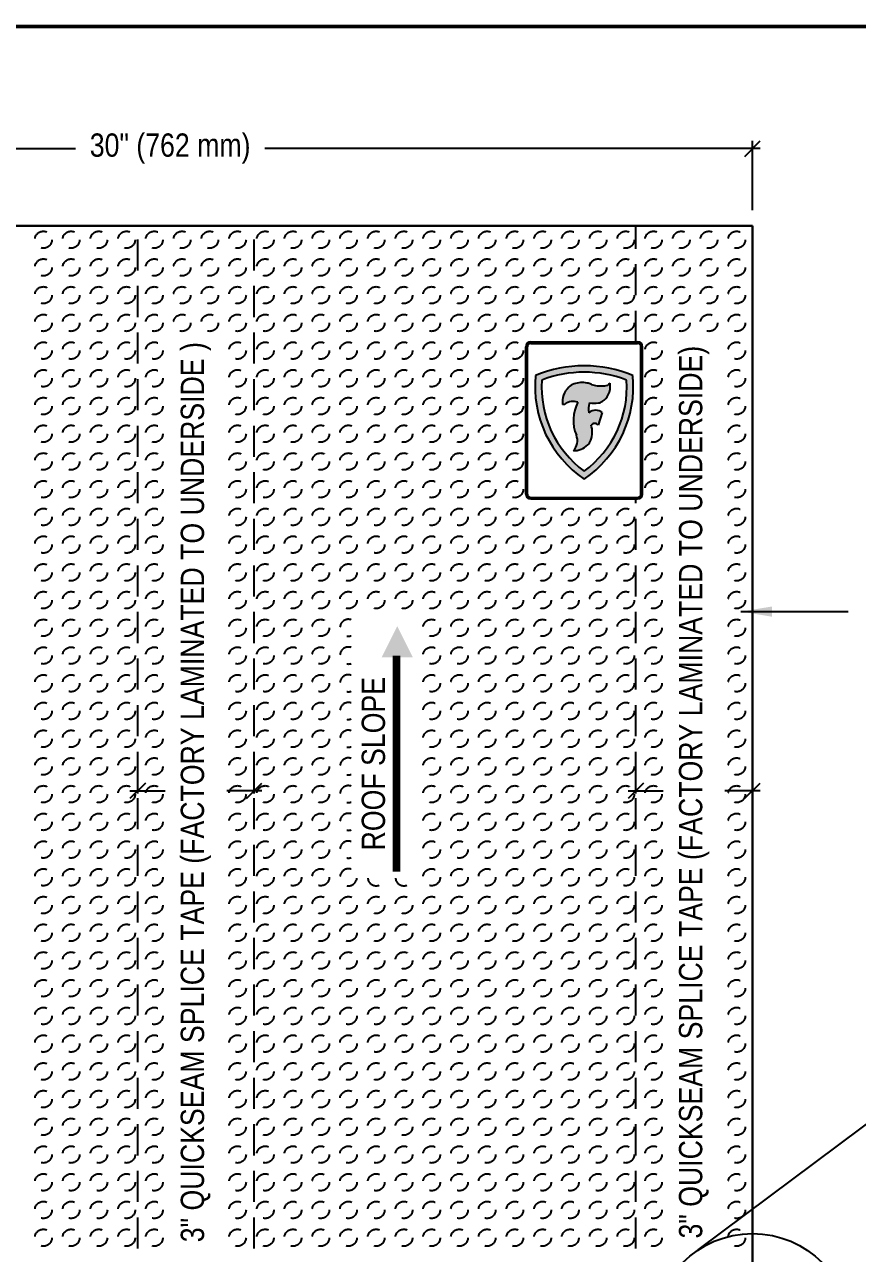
# Model space of a CAD drawing. Header units: inches. Extents: x 233.4 to 253.5, y -152.4 to -135.7.
# Drawn here: x 238.48 to 245.18, y -146.66 to -136.77 of the extents above; entities that cross this region are included whole.
import ezdxf
from ezdxf.enums import TextEntityAlignment as Align

# ---------------------------------------------------------------- set-up
doc = ezdxf.new("R2010")
doc.units = ezdxf.units.IN
doc.header["$MEASUREMENT"] = 0
doc.linetypes.add('HIDDEN', pattern=[0.375, 0.25, -0.125])
doc.linetypes.add('HIDDEN2', pattern=[0.1875, 0.125, -0.0625])
doc.layers.get('0').update_dxf_attribs({"linetype": 'CONTINUOUS'})
doc.layers.get('DEFPOINTS').update_dxf_attribs({"linetype": 'CONTINUOUS'})
for name, color, linetype in [('FSBP-ANNO-LABEL', 7, 'CONTINUOUS'), ('FSBP-MEMBRANE', 7, 'CONTINUOUS'), ('FSBP-TTLB-BORDER', 7, 'CONTINUOUS'), ('FSBP-TTLB-TEXT', 7, 'CONTINUOUS')]:
    doc.layers.add(name, color=color, linetype=linetype)
doc.styles.add('FSBP_ARIAL', font='arial.ttf')
doc.styles.add('FSBP_ARIAL_BOLD', font='')
doc.styles.add('FSBP_ARIAL_NAR', font='ARIALN.TTF')
doc.styles.get('FSBP_ARIAL_BOLD').set_extended_font_data('Arial Black')
doc.dimstyles.new('FSBP-DIM', dxfattribs={"dimtxt": 0.1875, "dimasz": 0.125, "dimexe": 0.0625, "dimexo": 0.125, "dimgap": 0.125, "dimtad": 0, "dimdec": 0, "dimzin": 1, "dimdsep": 46, "dimlunit": 4, "dimtxsty": 'FSBP_ARIAL_NAR', "dimblk": 'OBLIQUE', "dimcen": 0.09375, "dimdle": 0.0625, "dimclrd": 256, "dimclre": 256, "dimclrt": 256, "dimadec": 0, "dimazin": 0, "dimtfac": 1, "dimtdec": 0, "dimtmove": 1, "dimatfit": 3, "dimfxl": 0, "dimtolj": 1, "dimtzin": 0, "dimlwd": -1, "dimlwe": -1, "dimarcsym": 0})
doc.dimstyles.new('FSBP-LEADER', dxfattribs={"dimtxt": 0.1875, "dimasz": 0.25, "dimexe": 0.0625, "dimexo": 0.125, "dimgap": 0.125, "dimtad": 0, "dimtih": 1, "dimtoh": 1, "dimdec": 4, "dimzin": 0, "dimdsep": 46, "dimlunit": 4, "dimtxsty": 'FSBP_ARIAL_NAR', "dimcen": 0.09375, "dimclrd": 256, "dimclre": 256, "dimclrt": 256, "dimadec": 0, "dimazin": 0, "dimtfac": 1, "dimtdec": 4, "dimtofl": 0, "dimtmove": 0, "dimatfit": 3, "dimfxl": 0, "dimtolj": 1, "dimtzin": 0, "dimlwd": -1, "dimlwe": -1, "dimarcsym": 0})

# ---------------------------------------------------------------- blocks, each defined once
blk = doc.blocks.new('TTLB-EPDM_1')
at = {"layer": 'FSBP-TTLB-BORDER', "const_width": 0.03125}
blk.add_lwpolyline([(20, 0), (20, 13), (0, 13), (0, 0)], dxfattribs=at)
at = {"layer": 'FSBP-TTLB-TEXT'}
for tag, height, style, p in [('MAXIMUM_WARRANTY', 0.1875, 'FSBP_ARIAL_BOLD', (18.03987100774941, 0.2240244307510579)), ('ACCPT_SYSTEMS', 0.21875, 'FSBP_ARIAL', (12.49438170418193, -1.125))]:
    blk.add_attdef(tag, text='', height=height, dxfattribs=dict(at, style=style)).set_placement(p, align=Align.MIDDLE_LEFT)
for tag, height, style, p in [('DETAIL_DESCP_LINE_1', 0.21875, 'FSBP_ARIAL_BOLD', (10.33118450231211, -0.3736318192489421)), ('ISSUE_REV_DATE', 0.21875, 'FSBP_ARIAL', (16.84069633627263, -0.7282559425942452)), ('DETAIL_NUMBER', 0.4375, 'FSBP_ARIAL', (18.91941590748775, -0.8931630692489421))]:
    blk.add_attdef(tag, text='', height=height, dxfattribs=dict(at, style=style)).set_placement(p, align=Align.MIDDLE_CENTER)
blk = doc.blocks.new('_OBLIQUE')
at = {"color": 0, "linetype": 'ByBlock'}
blk.add_line((-0.5, -0.5), (0.5, 0.5), dxfattribs=at)
blk = doc.blocks.new('*D4')
at = {"layer": 'DEFPOINTS', "color": 0}
for p in [(244.3351736966683, -137.7685699017262), (234.9601736966683, -138.3904593552716), (244.3351736966683, -138.3904593552716)]:
    blk.add_point(p, dxfattribs=at)
at = {"layer": 'FSBP-ANNO-LABEL'}
for p, q in [((234.9601736966683, -138.2654593552716), (234.9601736966683, -137.7060699017262)), ((244.3351736966683, -138.2654593552716), (244.3351736966683, -137.7060699017262)), ((234.8976736966683, -137.7685699017262), (238.886567796259, -137.7685699017262)), ((244.3976736966683, -137.7685699017262), (240.4087795970776, -137.7685699017262))]:
    blk.add_line(p, q, dxfattribs=at)
at = {"layer": 'FSBP-ANNO-LABEL', "xscale": 0.125, "yscale": 0.125, "zscale": 0.125, "rotation": 180}
blk.add_blockref('_OBLIQUE', (234.9601736966683, -137.7685699017262), dxfattribs=at)
at = {"layer": 'FSBP-ANNO-LABEL', "xscale": 0.125, "yscale": 0.125, "zscale": 0.125}
blk.add_blockref('_OBLIQUE', (244.3351736966683, -137.7685699017262), dxfattribs=at)
at = {"layer": 'FSBP-ANNO-LABEL', "insert": (239.6476736966683, -137.7685699017262), "char_height": 0.1875, "attachment_point": 5, "style": 'FSBP_ARIAL_NAR'}
blk.add_mtext('\\A1;30" (762 mm)', dxfattribs=at)
blk = doc.blocks.new('*D6')
at = {"layer": 'DEFPOINTS', "color": 0}
for p in [(239.386426514754, -142.9401729204899), (239.386426514754, -143.0860416191466), (240.323926514754, -143.0860416191466)]:
    blk.add_point(p, dxfattribs=at)
at = {"layer": 'FSBP-ANNO-LABEL'}
for p, q in [((239.323926514754, -142.9401729204899), (239.6072015829668, -142.9401729204899)), ((239.386426514754, -142.9610416191466), (239.386426514754, -142.8776729204899)), ((240.386426514754, -142.9401729204899), (240.1031514465411, -142.9401729204899)), ((240.323926514754, -142.9610416191466), (240.323926514754, -142.8776729204899))]:
    blk.add_line(p, q, dxfattribs=at)
at = {"layer": 'FSBP-ANNO-LABEL', "xscale": 0.125, "yscale": 0.125, "zscale": 0.125, "rotation": 180}
blk.add_blockref('_OBLIQUE', (239.386426514754, -142.9401729204899), dxfattribs=at)
at = {"layer": 'FSBP-ANNO-LABEL', "xscale": 0.125, "yscale": 0.125, "zscale": 0.125}
blk.add_blockref('_OBLIQUE', (240.323926514754, -142.9401729204899), dxfattribs=at)
at = {"layer": 'FSBP-ANNO-LABEL', "insert": (239.855176514754, -139.3267691005717), "char_height": 0.1875, "attachment_point": 6, "rotation": 90, "style": 'FSBP_ARIAL_NAR'}
blk.add_mtext('\\A1;3" QUICKSEAM SPLICE TAPE (FACTORY LAMINATED TO UNDERSIDE )', dxfattribs=at)
blk = doc.blocks.new('*D7')
at = {"layer": 'DEFPOINTS', "color": 0}
for p in [(243.3964359372361, -142.9401729204899), (243.3964359372361, -143.0860416191466), (244.3339359372361, -143.0860416191466)]:
    blk.add_point(p, dxfattribs=at)
at = {"layer": 'FSBP-ANNO-LABEL'}
for p, q in [((243.3339359372361, -142.9401729204899), (243.6172110054489, -142.9401729204899)), ((243.3964359372361, -142.9610416191466), (243.3964359372361, -142.8776729204899)), ((244.3964359372361, -142.9401729204899), (244.1131608690233, -142.9401729204899)), ((244.3339359372361, -142.9610416191466), (244.3339359372361, -142.8776729204899))]:
    blk.add_line(p, q, dxfattribs=at)
at = {"layer": 'FSBP-ANNO-LABEL', "xscale": 0.125, "yscale": 0.125, "zscale": 0.125, "rotation": 180}
blk.add_blockref('_OBLIQUE', (243.3964359372361, -142.9401729204899), dxfattribs=at)
at = {"layer": 'FSBP-ANNO-LABEL', "xscale": 0.125, "yscale": 0.125, "zscale": 0.125}
blk.add_blockref('_OBLIQUE', (244.3339359372361, -142.9401729204899), dxfattribs=at)
at = {"layer": 'FSBP-ANNO-LABEL', "insert": (243.8651859372361, -139.356633527584), "char_height": 0.1875, "attachment_point": 6, "rotation": 90, "style": 'FSBP_ARIAL_NAR'}
blk.add_mtext('\\A1;3" QUICKSEAM SPLICE TAPE (FACTORY LAMINATED TO UNDERSIDE)', dxfattribs=at)

msp = doc.modelspace()

# ---------------------------------------------------------------- hatches: boundary and pattern name
at = {"layer": 'FSBP-MEMBRANE', "ltscale": 1.75}
h = msp.add_hatch(color=253, dxfattribs=at)
edge = h.paths.add_edge_path()
edge.add_arc((243.4866799846853, -139.6832836610807), 0.9020882185787291, 174.4744511597939, 235.84186700593898, ccw=False)
edge.add_arc((242.980176514754, -140.5316202897546), 1.013797059288849, 67.29003489807451, 112.7099651019256, ccw=False)
edge.add_arc((242.4765194237684, -139.684620527347), 0.8993852236737189, -55.94409724207128, 5.627779076334605, ccw=False)
edge = h.paths.add_edge_path(flags=16)
edge.add_arc((243.4776626278755, -139.6880590524183), 0.8405252012728601, 176.2286522241666, 233.70980095704988, ccw=False)
edge.add_arc((242.9801765147539, -140.5131831615059), 0.9442199877144828, 68.8152440365447, 111.1847559634553, ccw=False)
edge.add_arc((242.4864674762834, -139.6898178620982), 0.8368743895614892, -53.84696447516802, 3.908511293950994, ccw=False)
at = {"layer": 'FSBP-MEMBRANE'}
h = msp.add_hatch(color=253, dxfattribs=at)
edge = h.paths.add_edge_path()
edge.add_arc((242.9683149316505, -139.8075426402568), 0.1627759867629877, 133.889102974336, 187.6182541549711, ccw=False)
edge.add_arc((242.9374789414928, -139.7754871053996), 0.1182966027296192, 108.92530769187621, 133.8891029743416, ccw=False)
edge.add_arc((242.9648607847735, -139.8553478015426), 0.2027211023130449, 79.04953429542189, 108.9253076918711, ccw=False)
edge.add_arc((242.9695798025758, -139.8309580023535), 0.1778789721003505, 67.3355316390726, 79.04953429542093, ccw=False)
edge.add_arc((243.0973490194239, -139.5249830137227), 0.153701585896694, 247.3355316390796, 265.0887852802545)
edge.add_arc((243.1208469608727, -139.2515203385355), 0.4281719631195218, 265.0887852802458, 273.4243792424702)
edge.add_arc((243.142849005027, -139.6192141062232), 0.05982050493955275, 273.4243792424731, 319.6654774529368)
edge.add_arc((243.0352004143011, -139.6827063459486), 0.1552379447597813, -26.015130461145873, 9.182741179230902, ccw=False)
edge.add_arc((243.055215756826, -139.692475024541), 0.1329659664499312, 302.27481112493354, 333.98486953886004, ccw=False)
edge.add_arc((243.0844186713305, -139.7387144618205), 0.07827688366842751, 278.1423139509552, 302.2748111249176, ccw=False)
edge.add_arc((243.0559934091663, -139.5400400928786), 0.2789744182910422, 263.17958459821085, 278.1423139509668, ccw=False)
edge.add_arc((243.1864840038274, -139.8673680007372), 0.1711861639385796, 162.902771705425, 189.3595284639228)
edge.add_arc((243.0721584570697, -139.9598932515322), 0.08463663586136093, 50.33451234752289, 130.1577333084729, ccw=False)
edge.add_line((243.126182381504, -139.89474130821), (243.0936773636706, -139.9946520972222))
edge.add_arc((243.0647793032537, -140.0202727364987), 0.03862013791775549, 41.55977340376138, 138.4402265962386)
edge.add_arc((242.870459171213, -140.0532124791265), 0.1754815662944112, -20.835464436477082, 19.494261180964486, ccw=False)
edge.add_arc((242.9338777340832, -140.077347860374), 0.1076256104431857, 314.0564847939647, 339.16453556353684, ccw=False)
edge.add_arc((242.8933260001755, -140.0354380729843), 0.165942618270848, 270.00037606838015, 314.0564847939562, ccw=False)
edge.add_arc((242.8092960142479, -140.1206448717246), 0.1165310865798007, 316.1457342286795, 382.226933537268)
edge.add_arc((243.2085958834627, -139.9574746091521), 0.3148213448993472, 152.4136806436019, 202.2269335372709, ccw=False)
edge.add_arc((242.890314494786, -139.9052660217586), 0.1014785210427914, 67.24515631120036, 130.3102851045875)
edge.add_line((242.8246653325969, -139.8278833509795), (242.8069757109475, -139.8291222076671))

# ---------------------------------------------------------------- linework, layer by layer
at = {"layer": 'FSBP-ANNO-LABEL', "const_width": 0.06}
msp.add_lwpolyline([(241.4699351196028, -143.5910191436037), (241.4699351196028, -141.8515354673354)], dxfattribs=at)
at = {"layer": 'FSBP-ANNO-LABEL'}
msp.add_solid([(241.6008868963137, -141.864190385147), (241.3508868963137, -141.864190385147), (241.4758868963137, -141.614190385147)], dxfattribs=at)
at = {"layer": 'FSBP-MEMBRANE'}
for p, q in [((244.3356118420167, -138.3904593552715), (234.9606118420167, -138.3904593552715)), ((244.3356118420167, -147.7654593552715), (244.3356118420167, -138.3904593552715)), ((243.8980468932822, -146.6363230494892), (248.4157191636768, -143.2600446224615))]:
    msp.add_line(p, q, dxfattribs=at)
at = {"layer": 'FSBP-MEMBRANE', "color": 7}
for p, q in [((234.9606118420167, -138.3904593552715), (244.3356118420167, -138.3904593552715)), ((244.3356118420167, -138.3904593552715), (244.3356118420167, -147.7654593552715))]:
    msp.add_line(p, q, dxfattribs=at)
at = {"layer": 'FSBP-MEMBRANE', "linetype": 'HIDDEN'}
for p, q in [((239.386426514754, -147.7497478876428), (239.386426514754, -138.3904593552716)), ((240.323926514754, -147.7497478876428), (240.323926514754, -138.3904593552716)), ((243.3964359372361, -139.3251417517438), (243.3964359372361, -138.3904593552716)), ((243.3964359372361, -147.7497478876428), (243.3964359372361, -140.5893156109865))]:
    msp.add_line(p, q, dxfattribs=at)
at = {"layer": 'FSBP-MEMBRANE', "color": 253}
for p, q in [((242.511219592138, -140.5502531109865), (242.511219592138, -139.3642042517438)), ((242.515125842138, -140.5502531109865), (242.515125842138, -139.3642042517438)), ((242.519032092138, -140.5502531109865), (242.519032092138, -139.3642042517438)), ((242.522938342138, -140.5502531109865), (242.522938342138, -139.3642042517438)), ((242.550282092138, -139.3251417517438), (243.4100709373698, -139.3251417517438)), ((242.550282092138, -139.3290480017438), (243.4100709373698, -139.3290480017438)), ((242.550282092138, -139.3329542517438), (243.4100709373698, -139.3329542517438)), ((242.550282092138, -139.3368605017438), (243.4100709373698, -139.3368605017438)), ((243.4374146873698, -140.5502531109865), (243.4374146873698, -139.3642042517438)), ((243.4413209373698, -140.5502531109865), (243.4413209373698, -139.3642042517438)), ((243.4452271873698, -140.5502531109865), (243.4452271873698, -139.3642042517438)), ((243.4491334373698, -140.5502531109865), (243.4491334373698, -139.3642042517438)), ((242.8246653325969, -139.8278833509795), (242.8069757109475, -139.8291222076671)), ((243.126182381504, -139.89474130821), (243.0936773636705, -139.9946520972222)), ((242.9801765147539, -140.3655471934406), (242.9801765147539, -140.3655471934406)), ((242.9801765147539, -140.4297536129515), (242.9801765147539, -140.4297536129515)), ((242.550282092138, -140.5775968609865), (243.4100709373698, -140.5775968609865)), ((242.550282092138, -140.5815031109865), (243.4100709373698, -140.5815031109865)), ((242.550282092138, -140.5854093609865), (243.4100709373698, -140.5854093609865)), ((242.550282092138, -140.5893156109865), (243.4100709373698, -140.5893156109865))]:
    msp.add_line(p, q, dxfattribs=at)
at = {"layer": 'FSBP-MEMBRANE', "color": 253, "linetype": 'HIDDEN2'}
for centre in [(238.6274979433253, -138.5020664981286), (238.8507122290396, -138.5020664981286), (239.073926514754, -138.5020664981286), (239.2971408004682, -138.5020664981286), (239.5203550861825, -138.5020664981286), (239.7435693718967, -138.5020664981286), (239.9667836576111, -138.5020664981286), (240.1899979433253, -138.5020664981286), (240.4132122290396, -138.5020664981286), (240.6364265147539, -138.5020664981286), (240.8596408004682, -138.5020664981286), (241.0828550861825, -138.5020664981286), (241.3060693718967, -138.5020664981286), (241.5292836576111, -138.5020664981286), (241.7524979433253, -138.5020664981286), (241.9757122290396, -138.5020664981286), (242.1989265147539, -138.5020664981286), (242.4221408004682, -138.5020664981286), (242.6453550861825, -138.5020664981286), (242.8685693718967, -138.5020664981286), (243.0917836576111, -138.5020664981286), (243.3149979433253, -138.5020664981286), (243.5382122290396, -138.5020664981286), (243.7614265147539, -138.5020664981286), (243.9846408004682, -138.5020664981286), (244.2078550861825, -138.5020664981286), (238.6274979433253, -138.7252807838429), (238.8507122290396, -138.7252807838429), (239.073926514754, -138.7252807838429), (239.2971408004682, -138.7252807838429), (239.5203550861825, -138.7252807838429), (239.7435693718967, -138.7252807838429), (239.9667836576111, -138.7252807838429), (240.1899979433253, -138.7252807838429), (240.4132122290396, -138.7252807838429), (240.6364265147539, -138.7252807838429), (240.8596408004682, -138.7252807838429), (241.0828550861825, -138.7252807838429), (241.3060693718967, -138.7252807838429), (241.5292836576111, -138.7252807838429), (241.7524979433253, -138.7252807838429), (241.9757122290396, -138.7252807838429), (242.1989265147539, -138.7252807838429), (242.4221408004682, -138.7252807838429), (242.6453550861825, -138.7252807838429), (242.8685693718967, -138.7252807838429), (243.0917836576111, -138.7252807838429), (243.3149979433253, -138.7252807838429), (243.5382122290396, -138.7252807838429), (243.7614265147539, -138.7252807838429), (243.9846408004682, -138.7252807838429), (244.2078550861825, -138.7252807838429), (238.6274979433253, -138.9484950695571), (238.8507122290396, -138.9484950695571), (239.073926514754, -138.9484950695571), (239.2971408004682, -138.9484950695571), (239.5203550861825, -138.9484950695571), (239.7435693718967, -138.9484950695571), (239.9667836576111, -138.9484950695571), (240.1899979433253, -138.9484950695571), (240.4132122290396, -138.9484950695571), (240.6364265147539, -138.9484950695571), (240.8596408004682, -138.9484950695571), (241.0828550861825, -138.9484950695571), (241.3060693718967, -138.9484950695571), (241.5292836576111, -138.9484950695571), (241.7524979433253, -138.9484950695571), (241.9757122290396, -138.9484950695571), (242.1989265147539, -138.9484950695571), (242.4221408004682, -138.9484950695571), (242.6453550861825, -138.9484950695571), (242.8685693718967, -138.9484950695571), (243.0917836576111, -138.9484950695571), (243.3149979433253, -138.9484950695571), (243.5382122290396, -138.9484950695571), (243.7614265147539, -138.9484950695571), (243.9846408004682, -138.9484950695571), (244.2078550861825, -138.9484950695571), (238.6274979433253, -139.1717093552714), (238.8507122290396, -139.1717093552714), (239.073926514754, -139.1717093552714), (239.2971408004682, -139.1717093552714), (239.5203550861825, -139.1717093552714), (239.7435693718967, -139.1717093552714), (239.9667836576111, -139.1717093552714), (240.1899979433253, -139.1717093552714), (240.4132122290396, -139.1717093552714), (240.6364265147539, -139.1717093552714), (240.8596408004682, -139.1717093552714), (241.0828550861825, -139.1717093552714), (241.3060693718967, -139.1717093552714), (241.5292836576111, -139.1717093552714), (241.7524979433253, -139.1717093552714), (241.9757122290396, -139.1717093552714), (242.1989265147539, -139.1717093552714), (242.4221408004682, -139.1717093552714), (242.6453550861825, -139.1717093552714), (242.8685693718967, -139.1717093552714), (243.0917836576111, -139.1717093552714), (243.3149979433253, -139.1717093552714), (243.5382122290396, -139.1717093552714), (243.7614265147539, -139.1717093552714), (243.9846408004682, -139.1717093552714), (244.2078550861825, -139.1717093552714), (238.6274979433253, -139.3949236409857), (238.8507122290396, -139.3949236409857), (239.073926514754, -139.3949236409857), (239.2971408004682, -139.3949236409857), (239.5203550861825, -139.3949236409857), (240.1899979433253, -139.3949236409857), (240.4132122290396, -139.3949236409857), (240.6364265147539, -139.3949236409857), (240.8596408004682, -139.3949236409857), (241.0828550861825, -139.3949236409857), (241.3060693718967, -139.3949236409857), (241.5292836576111, -139.3949236409857), (241.7524979433253, -139.3949236409857), (241.9757122290396, -139.3949236409857), (242.1989265147539, -139.3949236409857), (242.4221408004682, -139.3949236409857), (243.5382122290396, -139.3949236409857), (244.2078550861825, -139.3949236409857), (238.6274979433253, -139.6181379267), (238.8507122290396, -139.6181379267), (239.073926514754, -139.6181379267), (239.2971408004682, -139.6181379267), (239.5203550861825, -139.6181379267), (240.1899979433253, -139.6181379267), (240.4132122290396, -139.6181379267), (240.6364265147539, -139.6181379267), (240.8596408004682, -139.6181379267), (241.0828550861825, -139.6181379267), (241.3060693718967, -139.6181379267), (241.5292836576111, -139.6181379267), (241.7524979433253, -139.6181379267), (241.9757122290396, -139.6181379267), (242.1989265147539, -139.6181379267), (242.4221408004682, -139.6181379267), (243.5382122290396, -139.6181379267), (244.2078550861825, -139.6181379267), (238.6274979433253, -139.8413522124143), (238.8507122290396, -139.8413522124143), (239.073926514754, -139.8413522124143), (239.2971408004682, -139.8413522124143), (239.5203550861825, -139.8413522124143), (240.1899979433253, -139.8413522124143), (240.4132122290396, -139.8413522124143), (240.6364265147539, -139.8413522124143), (240.8596408004682, -139.8413522124143), (241.0828550861825, -139.8413522124143), (241.3060693718967, -139.8413522124143), (241.5292836576111, -139.8413522124143), (241.7524979433253, -139.8413522124143), (241.9757122290396, -139.8413522124143), (242.1989265147539, -139.8413522124143), (242.4221408004682, -139.8413522124143), (243.5382122290396, -139.8413522124143), (244.2078550861825, -139.8413522124143), (238.6274979433253, -140.0645664981286), (238.8507122290396, -140.0645664981286), (239.073926514754, -140.0645664981286), (239.2971408004682, -140.0645664981286), (239.5203550861825, -140.0645664981286), (240.1899979433253, -140.0645664981286), (240.4132122290396, -140.0645664981286), (240.6364265147539, -140.0645664981286), (240.8596408004682, -140.0645664981286), (241.0828550861825, -140.0645664981286), (241.3060693718967, -140.0645664981286), (241.5292836576111, -140.0645664981286), (241.7524979433253, -140.0645664981286), (241.9757122290396, -140.0645664981286), (242.1989265147539, -140.0645664981286), (242.4221408004682, -140.0645664981286), (243.5382122290396, -140.0645664981286), (244.2078550861825, -140.0645664981286), (238.6274979433253, -140.2877807838429), (238.8507122290396, -140.2877807838429), (239.073926514754, -140.2877807838429), (239.2971408004682, -140.2877807838429), (239.5203550861825, -140.2877807838429), (240.1899979433253, -140.2877807838429), (240.4132122290396, -140.2877807838429), (240.6364265147539, -140.2877807838429), (240.8596408004682, -140.2877807838429), (241.0828550861825, -140.2877807838429), (241.3060693718967, -140.2877807838429), (241.5292836576111, -140.2877807838429), (241.7524979433253, -140.2877807838429), (241.9757122290396, -140.2877807838429), (242.1989265147539, -140.2877807838429), (242.4221408004682, -140.2877807838429), (243.5382122290396, -140.2877807838429), (244.2078550861825, -140.2877807838429), (238.6274979433253, -140.5109950695572), (238.8507122290396, -140.5109950695572), (239.073926514754, -140.5109950695572), (239.2971408004682, -140.5109950695572), (239.5203550861825, -140.5109950695572), (240.1899979433253, -140.5109950695572), (240.4132122290396, -140.5109950695572), (240.6364265147539, -140.5109950695572), (240.8596408004682, -140.5109950695572), (241.0828550861825, -140.5109950695572), (241.3060693718967, -140.5109950695572), (241.5292836576111, -140.5109950695572), (241.7524979433253, -140.5109950695572), (241.9757122290396, -140.5109950695572), (242.1989265147539, -140.5109950695572), (242.4221408004682, -140.5109950695572), (243.5382122290396, -140.5109950695572), (244.2078550861825, -140.5109950695572), (238.6274979433253, -140.7342093552715), (238.8507122290396, -140.7342093552715), (239.073926514754, -140.7342093552715), (239.2971408004682, -140.7342093552715), (239.5203550861825, -140.7342093552715), (240.1899979433253, -140.7342093552715), (240.4132122290396, -140.7342093552715), (240.6364265147539, -140.7342093552715), (240.8596408004682, -140.7342093552715), (241.0828550861825, -140.7342093552715), (241.3060693718967, -140.7342093552715), (241.5292836576111, -140.7342093552715), (241.7524979433253, -140.7342093552715), (241.9757122290396, -140.7342093552715), (242.1989265147539, -140.7342093552715), (242.4221408004682, -140.7342093552715), (242.6453550861825, -140.7342093552715), (242.8685693718967, -140.7342093552715), (243.0917836576111, -140.7342093552715), (243.3149979433253, -140.7342093552715), (243.5382122290396, -140.7342093552715), (244.2078550861825, -140.7342093552715), (238.6274979433253, -140.9574236409858), (238.8507122290396, -140.9574236409858), (239.073926514754, -140.9574236409858), (239.2971408004682, -140.9574236409858), (239.5203550861825, -140.9574236409858), (240.1899979433253, -140.9574236409858), (240.4132122290396, -140.9574236409858), (240.6364265147539, -140.9574236409858), (240.8596408004682, -140.9574236409858), (241.0828550861825, -140.9574236409858), (241.3060693718967, -140.9574236409858), (241.5292836576111, -140.9574236409858), (241.7524979433253, -140.9574236409858), (241.9757122290396, -140.9574236409858), (242.1989265147539, -140.9574236409858), (242.4221408004682, -140.9574236409858), (242.6453550861825, -140.9574236409858), (242.8685693718967, -140.9574236409858), (243.0917836576111, -140.9574236409858), (243.3149979433253, -140.9574236409858), (243.5382122290396, -140.9574236409858), (244.2078550861825, -140.9574236409858), (238.6274979433253, -141.1806379267), (238.8507122290396, -141.1806379267), (239.073926514754, -141.1806379267), (239.2971408004682, -141.1806379267), (239.5203550861825, -141.1806379267), (240.1899979433253, -141.1806379267), (240.4132122290396, -141.1806379267), (240.6364265147539, -141.1806379267), (240.8596408004682, -141.1806379267), (241.0828550861825, -141.1806379267), (241.3060693718967, -141.1806379267), (241.5292836576111, -141.1806379267), (241.7524979433253, -141.1806379267), (241.9757122290396, -141.1806379267), (242.1989265147539, -141.1806379267), (242.4221408004682, -141.1806379267), (242.6453550861825, -141.1806379267), (242.8685693718967, -141.1806379267), (243.0917836576111, -141.1806379267), (243.3149979433253, -141.1806379267), (243.5382122290396, -141.1806379267), (244.2078550861825, -141.1806379267), (238.6274979433253, -141.4038522124143), (238.8507122290396, -141.4038522124143), (239.073926514754, -141.4038522124143), (239.2971408004682, -141.4038522124143), (239.5203550861825, -141.4038522124143), (240.1899979433253, -141.4038522124143), (240.4132122290396, -141.4038522124143), (240.6364265147539, -141.4038522124143), (240.8596408004682, -141.4038522124143), (241.0828550861825, -141.4038522124143), (241.3060693718967, -141.4038522124143), (241.5292836576111, -141.4038522124143), (241.7524979433253, -141.4038522124143), (241.9757122290396, -141.4038522124143), (242.1989265147539, -141.4038522124143), (242.4221408004682, -141.4038522124143), (242.6453550861825, -141.4038522124143), (242.8685693718967, -141.4038522124143), (243.0917836576111, -141.4038522124143), (243.3149979433253, -141.4038522124143), (243.5382122290396, -141.4038522124143), (244.2078550861825, -141.4038522124143), (238.6274979433253, -141.6270664981286), (238.8507122290396, -141.6270664981286), (239.073926514754, -141.6270664981286), (239.2971408004682, -141.6270664981286), (239.5203550861825, -141.6270664981286), (240.1899979433253, -141.6270664981286), (240.4132122290396, -141.6270664981286), (240.6364265147539, -141.6270664981286), (240.8596408004682, -141.6270664981286), (241.7524979433253, -141.6270664981286), (241.9757122290396, -141.6270664981286), (242.1989265147539, -141.6270664981286), (242.4221408004682, -141.6270664981286), (242.6453550861825, -141.6270664981286), (242.8685693718967, -141.6270664981286), (243.0917836576111, -141.6270664981286), (243.3149979433253, -141.6270664981286), (243.5382122290396, -141.6270664981286), (244.2078550861825, -141.6270664981286), (238.6274979433253, -141.8502807838429), (238.8507122290396, -141.8502807838429), (239.073926514754, -141.8502807838429), (239.2971408004682, -141.8502807838429), (239.5203550861825, -141.8502807838429), (240.1899979433253, -141.8502807838429), (240.4132122290396, -141.8502807838429), (240.6364265147539, -141.8502807838429), (240.8596408004682, -141.8502807838429), (241.7524979433253, -141.8502807838429), (241.9757122290396, -141.8502807838429), (242.1989265147539, -141.8502807838429), (242.4221408004682, -141.8502807838429), (242.6453550861825, -141.8502807838429), (242.8685693718967, -141.8502807838429), (243.0917836576111, -141.8502807838429), (243.3149979433253, -141.8502807838429), (243.5382122290396, -141.8502807838429), (244.2078550861825, -141.8502807838429), (238.6274979433253, -142.0734950695572), (238.8507122290396, -142.0734950695572), (239.073926514754, -142.0734950695572), (239.2971408004682, -142.0734950695572), (239.5203550861825, -142.0734950695572), (240.1899979433253, -142.0734950695572), (240.4132122290396, -142.0734950695572), (240.6364265147539, -142.0734950695572), (240.8596408004682, -142.0734950695572), (241.7524979433253, -142.0734950695572), (241.9757122290396, -142.0734950695572), (242.1989265147539, -142.0734950695572), (242.4221408004682, -142.0734950695572), (242.6453550861825, -142.0734950695572), (242.8685693718967, -142.0734950695572), (243.0917836576111, -142.0734950695572), (243.3149979433253, -142.0734950695572), (243.5382122290396, -142.0734950695572), (244.2078550861825, -142.0734950695572), (238.6274979433253, -142.2967093552715), (238.8507122290396, -142.2967093552715), (239.073926514754, -142.2967093552715), (239.2971408004682, -142.2967093552715), (239.5203550861825, -142.2967093552715), (240.1899979433253, -142.2967093552715), (240.4132122290396, -142.2967093552715), (240.6364265147539, -142.2967093552715), (240.8596408004682, -142.2967093552715), (241.7524979433253, -142.2967093552715), (241.9757122290396, -142.2967093552715), (242.1989265147539, -142.2967093552715), (242.4221408004682, -142.2967093552715), (242.6453550861825, -142.2967093552715), (242.8685693718967, -142.2967093552715), (243.0917836576111, -142.2967093552715), (243.3149979433253, -142.2967093552715), (243.5382122290396, -142.2967093552715), (244.2078550861825, -142.2967093552715), (238.6274979433253, -142.5199236409858), (238.8507122290396, -142.5199236409858), (239.073926514754, -142.5199236409858), (239.2971408004682, -142.5199236409858), (239.5203550861825, -142.5199236409858), (240.1899979433253, -142.5199236409858), (240.4132122290396, -142.5199236409858), (240.6364265147539, -142.5199236409858), (240.8596408004682, -142.5199236409858), (241.7524979433253, -142.5199236409858), (241.9757122290396, -142.5199236409858), (242.1989265147539, -142.5199236409858), (242.4221408004682, -142.5199236409858), (242.6453550861825, -142.5199236409858), (242.8685693718967, -142.5199236409858), (243.0917836576111, -142.5199236409858), (243.3149979433253, -142.5199236409858), (243.5382122290396, -142.5199236409858), (244.2078550861825, -142.5199236409858), (238.6274979433253, -142.7431379267001), (238.8507122290396, -142.7431379267001), (239.073926514754, -142.7431379267001), (239.2971408004682, -142.7431379267001), (239.5203550861825, -142.7431379267001), (240.1899979433253, -142.7431379267001), (240.4132122290396, -142.7431379267001), (240.6364265147539, -142.7431379267001), (240.8596408004682, -142.7431379267001), (241.7524979433253, -142.7431379267001), (241.9757122290396, -142.7431379267001), (242.1989265147539, -142.7431379267001), (242.4221408004682, -142.7431379267001), (242.6453550861825, -142.7431379267001), (242.8685693718967, -142.7431379267001), (243.0917836576111, -142.7431379267001), (243.3149979433253, -142.7431379267001), (243.5382122290396, -142.7431379267001), (244.2078550861825, -142.7431379267001), (238.6274979433253, -142.9663522124143), (238.8507122290396, -142.9663522124143), (239.073926514754, -142.9663522124143), (239.2971408004682, -142.9663522124143), (239.5203550861825, -142.9663522124143), (240.1899979433253, -142.9663522124143), (240.4132122290396, -142.9663522124143), (240.6364265147539, -142.9663522124143), (240.8596408004682, -142.9663522124143), (241.7524979433253, -142.9663522124143), (241.9757122290396, -142.9663522124143), (242.1989265147539, -142.9663522124143), (242.4221408004682, -142.9663522124143), (242.6453550861825, -142.9663522124143), (242.8685693718967, -142.9663522124143), (243.0917836576111, -142.9663522124143), (243.3149979433253, -142.9663522124143), (243.5382122290396, -142.9663522124143), (244.2078550861825, -142.9663522124143), (238.6274979433253, -143.1895664981286), (238.8507122290396, -143.1895664981286), (239.073926514754, -143.1895664981286), (239.2971408004682, -143.1895664981286), (239.5203550861825, -143.1895664981286), (240.1899979433253, -143.1895664981286), (240.4132122290396, -143.1895664981286), (240.6364265147539, -143.1895664981286), (240.8596408004682, -143.1895664981286), (241.7524979433253, -143.1895664981286), (241.9757122290396, -143.1895664981286), (242.1989265147539, -143.1895664981286), (242.4221408004682, -143.1895664981286), (242.6453550861825, -143.1895664981286), (242.8685693718967, -143.1895664981286), (243.0917836576111, -143.1895664981286), (243.3149979433253, -143.1895664981286), (243.5382122290396, -143.1895664981286), (244.2078550861825, -143.1895664981286), (238.6274979433253, -143.4127807838429), (238.8507122290396, -143.4127807838429), (239.073926514754, -143.4127807838429), (239.2971408004682, -143.4127807838429), (239.5203550861825, -143.4127807838429), (240.1899979433253, -143.4127807838429), (240.4132122290396, -143.4127807838429), (240.6364265147539, -143.4127807838429), (240.8596408004682, -143.4127807838429), (241.7524979433253, -143.4127807838429), (241.9757122290396, -143.4127807838429), (242.1989265147539, -143.4127807838429), (242.4221408004682, -143.4127807838429), (242.6453550861825, -143.4127807838429), (242.8685693718967, -143.4127807838429), (243.0917836576111, -143.4127807838429), (243.3149979433253, -143.4127807838429), (243.5382122290396, -143.4127807838429), (244.2078550861825, -143.4127807838429), (238.6274979433253, -143.6359950695572), (238.8507122290396, -143.6359950695572), (239.073926514754, -143.6359950695572), (239.2971408004682, -143.6359950695572), (239.5203550861825, -143.6359950695572), (240.1899979433253, -143.6359950695572), (240.4132122290396, -143.6359950695572), (240.6364265147539, -143.6359950695572), (240.8596408004682, -143.6359950695572), (241.7524979433253, -143.6359950695572), (241.9757122290396, -143.6359950695572), (242.1989265147539, -143.6359950695572), (242.4221408004682, -143.6359950695572), (242.6453550861825, -143.6359950695572), (242.8685693718967, -143.6359950695572), (243.0917836576111, -143.6359950695572), (243.3149979433253, -143.6359950695572), (243.5382122290396, -143.6359950695572), (244.2078550861825, -143.6359950695572), (238.6274979433253, -143.8592093552715), (238.8507122290396, -143.8592093552715), (239.073926514754, -143.8592093552715), (239.2971408004682, -143.8592093552715), (239.5203550861825, -143.8592093552715), (240.1899979433253, -143.8592093552715), (240.4132122290396, -143.8592093552715), (240.6364265147539, -143.8592093552715), (240.8596408004682, -143.8592093552715), (241.0828550861825, -143.8592093552715), (241.3060693718967, -143.8592093552715), (241.5292836576111, -143.8592093552715), (241.7524979433253, -143.8592093552715), (241.9757122290396, -143.8592093552715), (242.1989265147539, -143.8592093552715), (242.4221408004682, -143.8592093552715), (242.6453550861825, -143.8592093552715), (242.8685693718967, -143.8592093552715), (243.0917836576111, -143.8592093552715), (243.3149979433253, -143.8592093552715), (243.5382122290396, -143.8592093552715), (244.2078550861825, -143.8592093552715), (238.6274979433253, -144.0824236409858), (238.8507122290396, -144.0824236409858), (239.073926514754, -144.0824236409858), (239.2971408004682, -144.0824236409858), (239.5203550861825, -144.0824236409858), (240.1899979433253, -144.0824236409858), (240.4132122290396, -144.0824236409858), (240.6364265147539, -144.0824236409858), (240.8596408004682, -144.0824236409858), (241.0828550861825, -144.0824236409858), (241.3060693718967, -144.0824236409858), (241.5292836576111, -144.0824236409858), (241.7524979433253, -144.0824236409858), (241.9757122290396, -144.0824236409858), (242.1989265147539, -144.0824236409858), (242.4221408004682, -144.0824236409858), (242.6453550861825, -144.0824236409858), (242.8685693718967, -144.0824236409858), (243.0917836576111, -144.0824236409858), (243.3149979433253, -144.0824236409858), (243.5382122290396, -144.0824236409858), (244.2078550861825, -144.0824236409858), (238.6274979433253, -144.3056379267001), (238.8507122290396, -144.3056379267001), (239.073926514754, -144.3056379267001), (239.2971408004682, -144.3056379267001), (239.5203550861825, -144.3056379267001), (240.1899979433253, -144.3056379267001), (240.4132122290396, -144.3056379267001), (240.6364265147539, -144.3056379267001), (240.8596408004682, -144.3056379267001), (241.0828550861825, -144.3056379267001), (241.3060693718967, -144.3056379267001), (241.5292836576111, -144.3056379267001), (241.7524979433253, -144.3056379267001), (241.9757122290396, -144.3056379267001), (242.1989265147539, -144.3056379267001), (242.4221408004682, -144.3056379267001), (242.6453550861825, -144.3056379267001), (242.8685693718967, -144.3056379267001), (243.0917836576111, -144.3056379267001), (243.3149979433253, -144.3056379267001), (243.5382122290396, -144.3056379267001), (244.2078550861825, -144.3056379267001), (238.6274979433253, -144.5288522124144), (238.8507122290396, -144.5288522124144), (239.073926514754, -144.5288522124144), (239.2971408004682, -144.5288522124144), (239.5203550861825, -144.5288522124144), (240.1899979433253, -144.5288522124144), (240.4132122290396, -144.5288522124144), (240.6364265147539, -144.5288522124144), (240.8596408004682, -144.5288522124144), (241.0828550861825, -144.5288522124144), (241.3060693718967, -144.5288522124144), (241.5292836576111, -144.5288522124144), (241.7524979433253, -144.5288522124144), (241.9757122290396, -144.5288522124144), (242.1989265147539, -144.5288522124144), (242.4221408004682, -144.5288522124144), (242.6453550861825, -144.5288522124144), (242.8685693718967, -144.5288522124144), (243.0917836576111, -144.5288522124144), (243.3149979433253, -144.5288522124144), (243.5382122290396, -144.5288522124144), (244.2078550861825, -144.5288522124144), (238.6274979433253, -144.7520664981286), (238.8507122290396, -144.7520664981286), (239.073926514754, -144.7520664981286), (239.2971408004682, -144.7520664981286), (239.5203550861825, -144.7520664981286), (240.1899979433253, -144.7520664981286), (240.4132122290396, -144.7520664981286), (240.6364265147539, -144.7520664981286), (240.8596408004682, -144.7520664981286), (241.0828550861825, -144.7520664981286), (241.3060693718967, -144.7520664981286), (241.5292836576111, -144.7520664981286), (241.7524979433253, -144.7520664981286), (241.9757122290396, -144.7520664981286), (242.1989265147539, -144.7520664981286), (242.4221408004682, -144.7520664981286), (242.6453550861825, -144.7520664981286), (242.8685693718967, -144.7520664981286), (243.0917836576111, -144.7520664981286), (243.3149979433253, -144.7520664981286), (243.5382122290396, -144.7520664981286), (244.2078550861825, -144.7520664981286), (238.6274979433253, -144.9752807838429), (238.8507122290396, -144.9752807838429), (239.073926514754, -144.9752807838429), (239.2971408004682, -144.9752807838429), (239.5203550861825, -144.9752807838429), (240.1899979433253, -144.9752807838429), (240.4132122290396, -144.9752807838429), (240.6364265147539, -144.9752807838429), (240.8596408004682, -144.9752807838429), (241.0828550861825, -144.9752807838429), (241.3060693718967, -144.9752807838429), (241.5292836576111, -144.9752807838429), (241.7524979433253, -144.9752807838429), (241.9757122290396, -144.9752807838429), (242.1989265147539, -144.9752807838429), (242.4221408004682, -144.9752807838429), (242.6453550861825, -144.9752807838429), (242.8685693718967, -144.9752807838429), (243.0917836576111, -144.9752807838429), (243.3149979433253, -144.9752807838429), (243.5382122290396, -144.9752807838429), (244.2078550861825, -144.9752807838429), (238.6274979433253, -145.1984950695572), (238.8507122290396, -145.1984950695572), (239.073926514754, -145.1984950695572), (239.2971408004682, -145.1984950695572), (239.5203550861825, -145.1984950695572), (240.1899979433253, -145.1984950695572), (240.4132122290396, -145.1984950695572), (240.6364265147539, -145.1984950695572), (240.8596408004682, -145.1984950695572), (241.0828550861825, -145.1984950695572), (241.3060693718967, -145.1984950695572), (241.5292836576111, -145.1984950695572), (241.7524979433253, -145.1984950695572), (241.9757122290396, -145.1984950695572), (242.1989265147539, -145.1984950695572), (242.4221408004682, -145.1984950695572), (242.6453550861825, -145.1984950695572), (242.8685693718967, -145.1984950695572), (243.0917836576111, -145.1984950695572), (243.3149979433253, -145.1984950695572), (243.5382122290396, -145.1984950695572), (244.2078550861825, -145.1984950695572), (238.6274979433253, -145.4217093552715), (238.8507122290396, -145.4217093552715), (239.073926514754, -145.4217093552715), (239.2971408004682, -145.4217093552715), (239.5203550861825, -145.4217093552715), (240.1899979433253, -145.4217093552715), (240.4132122290396, -145.4217093552715), (240.6364265147539, -145.4217093552715), (240.8596408004682, -145.4217093552715), (241.0828550861825, -145.4217093552715), (241.3060693718967, -145.4217093552715), (241.5292836576111, -145.4217093552715), (241.7524979433253, -145.4217093552715), (241.9757122290396, -145.4217093552715), (242.1989265147539, -145.4217093552715), (242.4221408004682, -145.4217093552715), (242.6453550861825, -145.4217093552715), (242.8685693718967, -145.4217093552715), (243.0917836576111, -145.4217093552715), (243.3149979433253, -145.4217093552715), (243.5382122290396, -145.4217093552715), (244.2078550861825, -145.4217093552715), (238.6274979433253, -145.6449236409858), (238.8507122290396, -145.6449236409858), (239.073926514754, -145.6449236409858), (239.2971408004682, -145.6449236409858), (239.5203550861825, -145.6449236409858), (240.1899979433253, -145.6449236409858), (240.4132122290396, -145.6449236409858), (240.6364265147539, -145.6449236409858), (240.8596408004682, -145.6449236409858), (241.0828550861825, -145.6449236409858), (241.3060693718967, -145.6449236409858), (241.5292836576111, -145.6449236409858), (241.7524979433253, -145.6449236409858), (241.9757122290396, -145.6449236409858), (242.1989265147539, -145.6449236409858), (242.4221408004682, -145.6449236409858), (242.6453550861825, -145.6449236409858), (242.8685693718967, -145.6449236409858), (243.0917836576111, -145.6449236409858), (243.3149979433253, -145.6449236409858), (243.5382122290396, -145.6449236409858), (244.2078550861825, -145.6449236409858), (238.6274979433253, -145.8681379267001), (238.8507122290396, -145.8681379267001), (239.073926514754, -145.8681379267001), (239.2971408004682, -145.8681379267001), (239.5203550861825, -145.8681379267001), (240.1899979433253, -145.8681379267001), (240.4132122290396, -145.8681379267001), (240.6364265147539, -145.8681379267001), (240.8596408004682, -145.8681379267001), (241.0828550861825, -145.8681379267001), (241.3060693718967, -145.8681379267001), (241.5292836576111, -145.8681379267001), (241.7524979433253, -145.8681379267001), (241.9757122290396, -145.8681379267001), (242.1989265147539, -145.8681379267001), (242.4221408004682, -145.8681379267001), (242.6453550861825, -145.8681379267001), (242.8685693718967, -145.8681379267001), (243.0917836576111, -145.8681379267001), (243.3149979433253, -145.8681379267001), (243.5382122290396, -145.8681379267001), (244.2078550861825, -145.8681379267001), (238.6274979433253, -146.0913522124144), (238.8507122290396, -146.0913522124144), (239.073926514754, -146.0913522124144), (239.2971408004682, -146.0913522124144), (239.5203550861825, -146.0913522124144), (240.1899979433253, -146.0913522124144), (240.4132122290396, -146.0913522124144), (240.6364265147539, -146.0913522124144), (240.8596408004682, -146.0913522124144), (241.0828550861825, -146.0913522124144), (241.3060693718967, -146.0913522124144), (241.5292836576111, -146.0913522124144), (241.7524979433253, -146.0913522124144), (241.9757122290396, -146.0913522124144), (242.1989265147539, -146.0913522124144), (242.4221408004682, -146.0913522124144), (242.6453550861825, -146.0913522124144), (242.8685693718967, -146.0913522124144), (243.0917836576111, -146.0913522124144), (243.3149979433253, -146.0913522124144), (243.5382122290396, -146.0913522124144), (244.2078550861825, -146.0913522124144), (238.6274979433253, -146.3145664981287), (238.8507122290396, -146.3145664981287), (239.073926514754, -146.3145664981287), (239.2971408004682, -146.3145664981287), (239.5203550861825, -146.3145664981287), (240.1899979433253, -146.3145664981287), (240.4132122290396, -146.3145664981287), (240.6364265147539, -146.3145664981287), (240.8596408004682, -146.3145664981287), (241.0828550861825, -146.3145664981287), (241.3060693718967, -146.3145664981287), (241.5292836576111, -146.3145664981287), (241.7524979433253, -146.3145664981287), (241.9757122290396, -146.3145664981287), (242.1989265147539, -146.3145664981287), (242.4221408004682, -146.3145664981287), (242.6453550861825, -146.3145664981287), (242.8685693718967, -146.3145664981287), (243.0917836576111, -146.3145664981287), (243.3149979433253, -146.3145664981287), (243.5382122290396, -146.3145664981287), (244.2078550861825, -146.3145664981287), (238.6274979433253, -146.5377807838429), (238.8507122290396, -146.5377807838429), (239.073926514754, -146.5377807838429), (239.2971408004682, -146.5377807838429), (239.5203550861825, -146.5377807838429), (240.1899979433253, -146.5377807838429), (240.4132122290396, -146.5377807838429), (240.6364265147539, -146.5377807838429), (240.8596408004682, -146.5377807838429), (241.0828550861825, -146.5377807838429), (241.3060693718967, -146.5377807838429), (241.5292836576111, -146.5377807838429), (241.7524979433253, -146.5377807838429), (241.9757122290396, -146.5377807838429), (242.1989265147539, -146.5377807838429), (242.4221408004682, -146.5377807838429), (242.6453550861825, -146.5377807838429), (242.8685693718967, -146.5377807838429), (243.0917836576111, -146.5377807838429), (243.3149979433253, -146.5377807838429), (243.5382122290396, -146.5377807838429), (244.2078550861825, -146.5377807838429)]:
    msp.add_circle(centre, 0.068359375, dxfattribs=at)
at = {"layer": 'FSBP-MEMBRANE'}
msp.add_circle((244.3351736966683, -147.2967093552715), 0.7919532278508541, dxfattribs=at)
at = {"layer": 'FSBP-MEMBRANE', "color": 253}
for centre, radius, start, end in [((242.550282092138, -139.3642042517438), 0.0390625, 90, 180), ((242.550282092138, -139.3642042517438), 0.03515625, 90, 180), ((242.550282092138, -139.3642042517438), 0.03125, 90, 180), ((242.550282092138, -139.3642042517438), 0.02734375, 90, 180), ((243.4100709373698, -139.3642042517438), 0.0390625, 0, 90), ((243.4100709373698, -139.3642042517438), 0.03515625, 0, 90), ((243.4100709373698, -139.3642042517438), 0.03125, 0, 90), ((243.4100709373698, -139.3642042517438), 0.02734375, 0, 90), ((243.4866799846853, -139.6832836610807), 0.9020882185787303, 174.4744511597935, 235.8418670059379), ((242.980176514754, -140.5316202897546), 1.013797059288852, 67.290034898075, 112.709965101925), ((242.9801765147539, -140.5131831615059), 0.9442199877144866, 68.81524403654586, 111.1847559634511), ((242.4765194237683, -139.684620527347), 0.8993852236737438, 304.055902757928, 5.627779076334553), ((243.4776626278755, -139.6880590524183), 0.8405252012728601, 176.228652224166, 233.7098009570505), ((242.9683149316505, -139.8075426402568), 0.1627759867629959, 133.8891029743362, 187.6182541549709), ((242.9374789414928, -139.7754871053996), 0.1182966027296162, 108.9253076918767, 133.8891029743442), ((242.9648607847735, -139.8553478015426), 0.2027211023130449, 79.04953429542095, 108.9253076918694), ((242.4864674762834, -139.6898178620982), 0.8368743895615143, 306.1530355248366, 3.908511293951543), ((242.9695798025758, -139.8309580023535), 0.1778789721003553, 67.33553163906755, 79.0495342954143), ((243.0973490194239, -139.5249830137226), 0.1537015858967546, 247.3355316390821, 265.0887852802583), ((243.1208469608727, -139.2515203385356), 0.4281719631194048, 265.0887852802452, 273.4243792424689), ((243.142849005027, -139.6192141062232), 0.05982050493954588, 273.4243792424983, 319.6654774529594), ((243.0352004143011, -139.6827063459486), 0.1552379447597849, 333.9848695388452, 9.182741179219004), ((242.890314494786, -139.9052660217586), 0.1014785210427882, 67.2451563112051, 130.3102851045904), ((243.0844186713305, -139.7387144618205), 0.07827688366843649, 278.1423139509648, 302.274811124929), ((243.055215756826, -139.6924750245411), 0.1329659664498881, 302.2748111249362, 333.9848695388627), ((243.2085958834627, -139.9574746091521), 0.3148213448993409, 152.4136806436003, 202.2269335372688), ((243.1864840038274, -139.8673680007372), 0.1711861639385778, 162.9027717054367, 189.3595284639357), ((243.0721584570697, -139.9598932515322), 0.08463663586137272, 50.33451234752222, 130.1577333084742), ((243.0559934091663, -139.5400400928785), 0.2789744182911015, 263.1795845982089, 278.1423139509648), ((242.870459171213, -140.0532124791265), 0.1754815662943953, 339.1645355635204, 19.49426118096526), ((243.0647793032537, -140.0202727364987), 0.03862013791777082, 41.55977340374952, 138.4402265962171), ((242.8092960142479, -140.1206448717246), 0.1165310865797888, 316.1457342286817, 22.22693353727339), ((242.8933260001756, -140.0354380729843), 0.1659426182708247, 270.0003760683687, 314.0564847939468), ((242.9338777340832, -140.077347860374), 0.1076256104432092, 314.0564847939745, 339.1645355635405), ((242.550282092138, -140.5502531109865), 0.0390625, 180, 270), ((242.550282092138, -140.5502531109865), 0.03515625, 180, 270), ((242.550282092138, -140.5502531109865), 0.03125, 180, 270), ((242.550282092138, -140.5502531109865), 0.02734375, 180, 270), ((243.4100709373698, -140.5502531109865), 0.0390625, 270, 0), ((243.4100709373698, -140.5502531109865), 0.03515625, 270, 0), ((243.4100709373698, -140.5502531109865), 0.03125, 270, 0), ((243.4100709373698, -140.5502531109865), 0.02734375, 270, 0)]:
    msp.add_arc(centre, radius, start, end, dxfattribs=at)
at = {"layer": 'FSBP-MEMBRANE', "color": 253, "linetype": 'HIDDEN2'}
for centre, start, end in [((241.0828550861825, -141.6270664981286), 70.16716558935398, 289.8328344106461), ((241.0828550861825, -141.8502807838429), 70.16716558935398, 289.8328344106461), ((241.0828550861825, -142.0734950695572), 70.16716558935398, 289.8328344106461), ((241.0828550861825, -142.2967093552715), 70.16716558935398, 289.8328344106461), ((241.0828550861825, -142.5199236409858), 70.16716558935398, 289.8328344106461), ((241.0828550861825, -142.7431379267001), 70.16716558935398, 289.8328344106461), ((241.0828550861825, -142.9663522124143), 70.16716558935398, 289.8328344106461), ((241.0828550861825, -143.1895664981286), 70.16716558935398, 289.8328344106461), ((241.0828550861825, -143.4127807838429), 70.16716558935398, 289.8328344106461), ((241.0828550861825, -143.6359950695572), 70.16716558935398, 354.8031261728455), ((241.3060693718967, -143.6359950695572), 185.1968738271529, 354.8031261728455), ((241.5292836576111, -143.6359950695572), 185.1968738271529, 354.8031261728455)]:
    msp.add_arc(centre, 0.068359375, start, end, dxfattribs=at)

# ---------------------------------------------------------------- block references
msp.add_blockref('TTLB-EPDM_1', (233.4627011304548, -149.7857045035641))

# ---------------------------------------------------------------- texts
at = {"layer": 'FSBP-ANNO-LABEL', "style": 'FSBP_ARIAL_NAR'}
msp.add_text('ROOF SLOPE', height=0.1875, rotation=90, dxfattribs=at).set_placement((241.2832408787173, -142.7212773054696), align=Align.MIDDLE)

# ---------------------------------------------------------------- dimensions: what is measured, and where the dimension line sits
at = {"layer": 'FSBP-ANNO-LABEL'}
dim = msp.add_linear_dim(base=(244.3351736966683, -137.7685699017262), p1=(234.9601736966683, -138.3904593552716), p2=(244.3351736966683, -138.3904593552716), text='30" (762 mm)', dimstyle='FSBP-DIM', dxfattribs=at)
dim.commit()
dim.dimension.update_dxf_attribs({"geometry": '*D4', "text_midpoint": (239.6476736966683, -137.7685699017262)})
for base, p1, p2, text, picture, middle in [((239.386426514754, -142.9401729204899), (240.323926514754, -143.0860416191466), (239.386426514754, -143.0860416191466), '3" QUICKSEAM SPLICE TAPE (FACTORY LAMINATED TO UNDERSIDE )', '*D6', (239.855176514754, -142.9401729204899)), ((243.3964359372361, -142.9401729204899), (244.3339359372361, -143.0860416191466), (243.3964359372361, -143.0860416191466), '3" QUICKSEAM SPLICE TAPE (FACTORY LAMINATED TO UNDERSIDE)', '*D7', (243.8651859372361, -142.9401729204899))]:
    dim = msp.add_linear_dim(base=base, p1=p1, p2=p2, angle=180, text=text, dimstyle='FSBP-DIM', override={"dimtih": 1, "dimtoh": 1}, dxfattribs=at)
    dim.commit()
    dim.dimension.update_dxf_attribs({"geometry": picture, "text_midpoint": middle, "dimtype": 160, "text_rotation": 90})

# ---------------------------------------------------------------- leaders
msp.add_leader([(244.2420092838034, -141.4966002360508), (245.1061484912952, -141.4966002360508)], dimstyle='FSBP-LEADER', dxfattribs=at)

doc.saveas('drawing.dxf')
